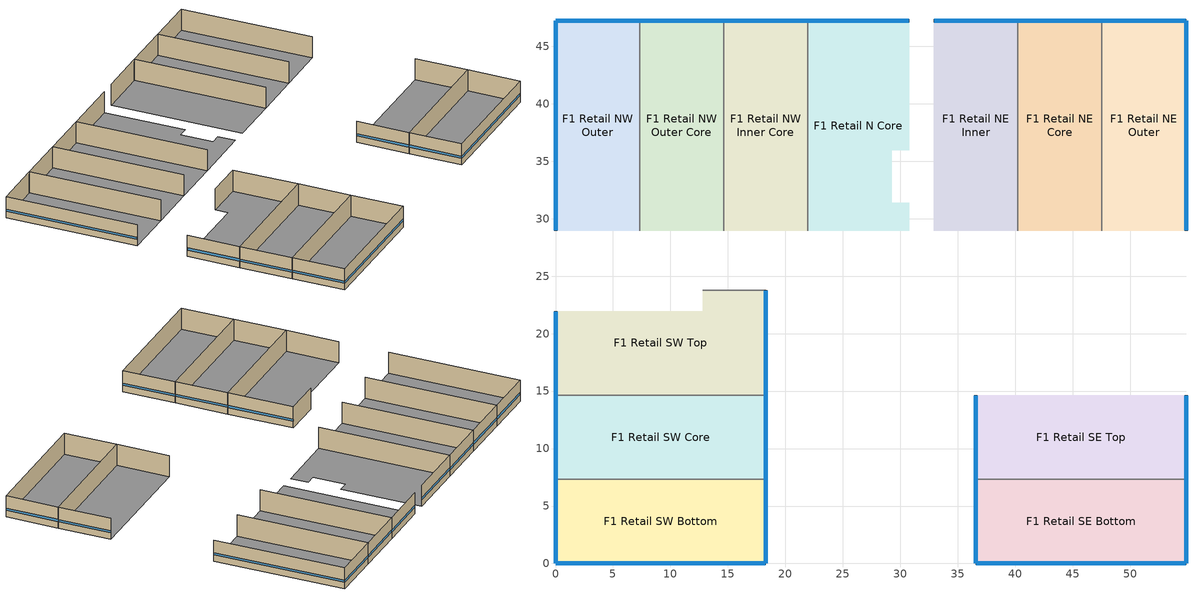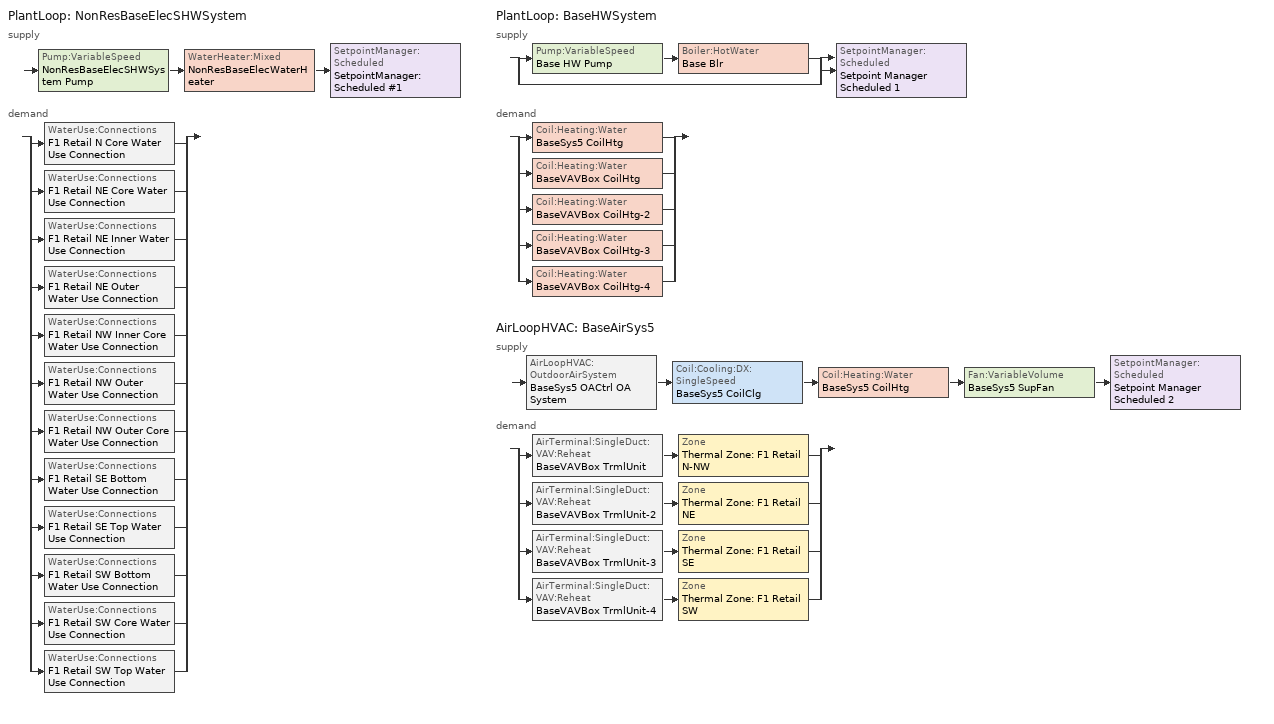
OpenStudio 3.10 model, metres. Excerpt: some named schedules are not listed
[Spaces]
F1 Retail N Core
 floor adiabatic (OtherFloorU071): 30.78,47.24 30.78,35.97 29.26,35.97 29.26,31.39 30.78,31.39 30.78,28.96 21.95,28.96 21.95,47.24 z0
 wall outside (MetalFrameWallU055): 30.78,47.24 21.95,47.24 z0:3.05
 wall to F1 Retail NW Inner Core (MetalFrameWallInterior): 21.95,47.24 21.95,28.96 z0:3.05
 window (Nonres Fixed Window): 30.76,47.24 21.97,47.24 z0.94:1.25
F1 Retail NW Inner Core
 floor adiabatic (OtherFloorU071): 21.95,47.24 21.95,28.96 14.63,28.96 14.63,47.24 z0
 wall outside (MetalFrameWallU055): 21.95,47.24 14.63,47.24 z0:3.05
 wall to F1 Retail NW Outer Core (MetalFrameWallInterior): 14.63,47.24 14.63,28.96 z0:3.05
 window (Nonres Fixed Window): 21.92,47.24 14.66,47.24 z0.94:1.25
F1 Retail NE Core
 floor adiabatic (OtherFloorU071): 47.55,47.24 47.55,28.96 40.23,28.96 40.23,47.24 z0
 wall outside (MetalFrameWallU055): 47.55,47.24 40.23,47.24 z0:3.05
 wall to F1 Retail NE Inner (MetalFrameWallInterior): 40.23,47.24 40.23,28.96 z0:3.05
 wall to F1 Retail NE Outer (MetalFrameWallInterior): 47.55,28.96 47.55,47.24 z0:3.05
 window (Nonres Fixed Window): 47.52,47.24 40.26,47.24 z0.94:1.25
F1 Retail NE Inner
 floor adiabatic (OtherFloorU071): 40.23,47.24 40.23,28.96 32.92,28.96 32.92,47.24 z0
 wall outside (MetalFrameWallU055): 40.23,47.24 32.92,47.24 z0:3.05
 window (Nonres Fixed Window): 40.21,47.24 32.94,47.24 z0.94:1.25
F1 Retail NE Outer
 floor adiabatic (OtherFloorU071): 54.86,47.24 54.86,28.96 47.55,28.96 47.55,47.24 z0
 wall outside (MetalFrameWallU055): 54.86,28.96 54.86,47.24 47.55,47.24 z0:3.05
 window (Nonres Fixed Window): 54.84,47.24 47.57,47.24 / 54.86,28.98 54.86,47.22 z0.94:1.25
F1 Retail NW Outer Core
 floor adiabatic (OtherFloorU071): 14.63,47.24 14.63,28.96 7.32,28.96 7.32,47.24 z0
 wall outside (MetalFrameWallU055): 14.63,47.24 7.32,47.24 z0:3.05
 wall to F1 Retail NW Outer: 7.32,47.24 7.32,28.96 z0:3.05
 window (Nonres Fixed Window): 14.61,47.24 7.34,47.24 z0.94:1.25
F1 Retail NW Outer
 floor adiabatic (OtherFloorU071): 7.32,47.24 7.32,28.96 0,28.96 0,47.24 z0
 wall outside (MetalFrameWallU055): 7.32,47.24 0,47.24 0,28.96 z0:3.05
 window (Nonres Fixed Window): 0,47.22 0,28.98 / 7.29,47.24 0.03,47.24 z0.94:1.25
F1 Retail SE Bottom
 floor adiabatic (OtherFloorU071): 54.86,7.32 54.86,0 36.58,0 36.58,7.32 z0
 wall outside (MetalFrameWallU055): 36.58,7.32 36.58,0 54.86,0 54.86,7.32 z0:3.05
 wall to F1 Retail SE Top (MetalFrameWallInterior): 54.86,7.32 36.58,7.32 z0:3.05
 window (Nonres Fixed Window): 36.6,0 54.84,0 / 36.58,7.29 36.58,0.03 / 54.86,0.03 54.86,7.29 z0.94:1.25
F1 Retail SE Top
 floor adiabatic (OtherFloorU071): 54.86,14.63 54.86,7.32 36.58,7.32 36.58,14.63 z0
 wall outside (MetalFrameWallU055): 54.86,7.32 54.86,14.63 / 36.58,14.63 36.58,7.32 z0:3.05
 window (Nonres Fixed Window): 54.86,7.34 54.86,14.61 / 36.58,14.61 36.58,7.34 z0.94:1.25
F1 Retail SW Bottom
 floor adiabatic (OtherFloorU071): 18.29,7.32 18.29,0 0,0 0,7.32 z0
 wall outside (MetalFrameWallU055): 0,7.32 0,0 18.29,0 18.29,7.32 z0:3.05
 wall to F1 Retail SW Core (MetalFrameWallInterior): 18.29,7.32 0,7.32 z0:3.05
 window (Nonres Fixed Window): 0,7.29 0,0.03 / 18.29,0.03 18.29,7.29 / 0.03,0 18.26,0 z0.94:1.25
F1 Retail SW Core
 floor adiabatic (OtherFloorU071): 18.29,14.63 18.29,7.32 0,7.32 0,14.63 z0
 wall outside (MetalFrameWallU055): 0,14.63 0,7.32 / 18.29,7.32 18.29,14.63 z0:3.05
 wall to F1 Retail SW Top (MetalFrameWallInterior): 18.29,14.63 0,14.63 z0:3.05
 window (Nonres Fixed Window): 0,14.61 0,7.34 / 18.29,7.34 18.29,14.61 z0.94:1.25
F1 Retail SW Top
 floor adiabatic (OtherFloorU071): 18.29,23.77 18.29,14.63 0,14.63 0,21.95 12.8,21.95 12.8,23.77 z0
 wall outside (MetalFrameWallU055): 18.29,14.63 18.29,23.77 / 0,21.95 0,14.63 z0:3.05
 wall adiabatic (MetalFrameWallInterior): 18.29,23.77 12.8,23.77 z0:3.05
 window (Nonres Fixed Window): 18.29,14.66 18.29,23.75 / 0,21.92 0,14.66 z0.94:1.25
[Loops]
PlantLoop 'NonResBaseElecSHWSystem'
 supply: Pump:VariableSpeed 'NonResBaseElecSHWSystem Pump' > WaterHeater:Mixed 'NonResBaseElecWaterHeater' > SetpointManager:Scheduled 'SetpointManager:Scheduled #1'
 demand: split
  | WaterUse:Connections 'F1 Retail N Core Water Use Connection'
  | WaterUse:Connections 'F1 Retail NE Core Water Use Connection'
  | WaterUse:Connections 'F1 Retail NE Inner Water Use Connection'
  | WaterUse:Connections 'F1 Retail NE Outer Water Use Connection'
  | WaterUse:Connections 'F1 Retail NW Inner Core Water Use Connection'
  | WaterUse:Connections 'F1 Retail NW Outer Water Use Connection'
  | WaterUse:Connections 'F1 Retail NW Outer Core Water Use Connection'
  | WaterUse:Connections 'F1 Retail SE Bottom Water Use Connection'
  | WaterUse:Connections 'F1 Retail SE Top Water Use Connection'
  | WaterUse:Connections 'F1 Retail SW Bottom Water Use Connection'
  | WaterUse:Connections 'F1 Retail SW Core Water Use Connection'
  | WaterUse:Connections 'F1 Retail SW Top Water Use Connection'
PlantLoop 'BaseHWSystem'
 supply: split
  | Pump:VariableSpeed 'Base HW Pump' > Boiler:HotWater 'Base Blr'
  | bypass
  join > SetpointManager:Scheduled 'Setpoint Manager Scheduled 1'
 demand: split
  | Coil:Heating:Water 'BaseSys5 CoilHtg'
  | Coil:Heating:Water 'BaseVAVBox CoilHtg'
  | Coil:Heating:Water 'BaseVAVBox CoilHtg-2'
  | Coil:Heating:Water 'BaseVAVBox CoilHtg-3'
  | Coil:Heating:Water 'BaseVAVBox CoilHtg-4'
AirLoopHVAC 'BaseAirSys5'
 supply: AirLoopHVAC:OutdoorAirSystem 'BaseSys5 OACtrl OA System' > Coil:Cooling:DX:SingleSpeed 'BaseSys5 CoilClg' > Coil:Heating:Water 'BaseSys5 CoilHtg' > Fan:VariableVolume 'BaseSys5 SupFan' > SetpointManager:Scheduled 'Setpoint Manager Scheduled 2'
 demand: split
  | AirTerminal:SingleDuct:VAV:Reheat 'BaseVAVBox TrmlUnit' > Zone 'Thermal Zone: F1 Retail N-NW'
  | AirTerminal:SingleDuct:VAV:Reheat 'BaseVAVBox TrmlUnit-2' > Zone 'Thermal Zone: F1 Retail NE'
  | AirTerminal:SingleDuct:VAV:Reheat 'BaseVAVBox TrmlUnit-3' > Zone 'Thermal Zone: F1 Retail SE'
  | AirTerminal:SingleDuct:VAV:Reheat 'BaseVAVBox TrmlUnit-4' > Zone 'Thermal Zone: F1 Retail SW'
[Site]
LOS ANGELES USC: Latitude {deg}=38.69; Longitude {deg}=-121.6; Time Zone {hr}=-8; Elevation {m}=54.5592; Terrain=Suburbs
[SizingPeriod:DesignDay] Barometric Pressure {Pa}=100663; Wind Speed {m/s}=0.6; Rain Indicator=No; Snow Indicator=No; Day of Month=21; Daylight Saving Time Indicator=No; Humidity Condition Type=Wetbulb; Dry-Bulb Temperature Range Modifier Type=DefaultMultipliers
Name | Maximum Dry-Bulb Temperature {C} | Daily Dry-Bulb Temperature Range {deltaC} | Wind Direction {deg} | Sky Clearness | Month | Day Type | Wetbulb or DewPoint at Maximum Dry-Bulb {C} | Solar Model Indicator | ASHRAE Clear Sky Optical Depth for Beam Irradiance | ASHRAE Clear Sky Optical Depth for Diffuse Irradiance
LOS ANGELES USC Ann Htg 99.6% Condns DB | 6.2 | 0 | 20 | 0 | 12 | WinterDesignDay | 6.2 | ASHRAEClearSky
LOS ANGELES USC  June .4% Condns DB=>MCWB | 32.3 | 8.2 | 260 |  | 6 | SummerDesignDay | 20.7 | ASHRAETau | 0.405 | 2.324
LOS ANGELES USC  July .4% Condns DB=>MCWB | 33.8 | 9.2 | 260 |  | 7 | SummerDesignDay | 22.1 | ASHRAETau | 0.402 | 2.401
LOS ANGELES USC  August .4% Condns DB=>MCWB | 33.7 | 9.6 | 260 |  | 8 | SummerDesignDay | 21.2 | ASHRAETau | 0.383 | 2.433
[Site:WaterMainsTemperature]
Calculation Method=Schedule; Temperature Schedule=WaterMainCZ09
[Building]
Building: North Axis {deg}=0
[Material]
Name | Roughness | Thickness {m} | Conductivity {W/m-K} | Density {kg/m3} | Specific Heat {J/kg-K} | Thermal Absorptance | Solar Absorptance | Visible Absorptance
Plywood - 5/8 in. | Smooth | 0.016002 | 0.11544 | 480.554 | 1884.06
Carpet - 3/4 in. | Smooth | 0.01905 | 0.0455183 | 288.332 | 1381.644 | 0.9 | 0.7 | 0.8
Stucco - 7/8 in. | MediumRough | 0.022352 | 0.700948 | 1855.1 | 837.36 | 0.9 | 0.7 | 0.8
Compliance Insulation R0.02 | Smooth | 8.10768e-05 | 0.0230188 | 16.0185 | 1130.436
Gypsum Board - 1/2 in. | Smooth | 0.0127 | 0.158656 | 640.739 | 1130.436 | 0.9 | 0.7 | 0.8
Compliance Insulation R14.60 | Smooth | 0.0591861 | 0.0230188 | 16.0185 | 1130.436
Compliance Insulation R1.41 | Smooth | 0.00571591 | 0.0230188 | 16.0185 | 1130.436
Air - Metal Wall Framing - 16 or 24 in. OC; Air - Metal Wall Framing - 16 or 24 in. OC 1 | Smooth | 0.1397 | 1.22017 | 1.28148 | 1004.832
Gypsum Board - 5/8 in. | MediumRough | 0.016002 | 0.158656 | 640.739 | 1130.436 | 0.9 | 0.7 | 0.8
Compliance Insulation R9.83_std | MediumRough | 0.0398691 | 0.0230188 | 16.0185 | 1130.436 | 0.9 | 0.7 | 0.8
[Construction]
MetalFrameWallU055: Stucco - 7/8 in., Compliance Insulation R14.60, Compliance Insulation R1.41, Compliance Insulation R0.02, Compliance Insulation R0.02, Air - Metal Wall Framing - 16 or 24 in. OC, Gypsum Board - 1/2 in.
MetalFrameWallInterior: Gypsum Board - 5/8 in., Air - Metal Wall Framing - 16 or 24 in. OC 1, Gypsum Board - 5/8 in.
OtherFloorU071: Compliance Insulation R9.83_std, Plywood - 5/8 in., Carpet - 3/4 in.
Nonres Fixed Window: Nonres Fixed Window Material
[WindowMaterial:SimpleGlazingSystem]
Nonres Fixed Window Material: U-Factor {W/m2-K}=1.93061; Solar Heat Gain Coefficient=0.22; Visible Transmittance=0.42
[Space] Building Story=Building Story Nonresidential
Name | Thermal Zone | Design Specification Outdoor Air Object
F1 Retail N Core; F1 Retail NW Inner Core; F1 Retail NW Outer; F1 Retail NW Outer Core | Thermal Zone: F1 Retail N-NW | Thermal Zone: F1 Retail N-NW Design Specification Outdoor Air
F1 Retail NE Core; F1 Retail NE Inner; F1 Retail NE Outer | Thermal Zone: F1 Retail NE | Thermal Zone: F1 Retail NE Design Specification Outdoor Air
F1 Retail SE Bottom; F1 Retail SE Top | Thermal Zone: F1 Retail SE | Thermal Zone: F1 Retail SE Design Specification Outdoor Air
F1 Retail SW Bottom; F1 Retail SW Core; F1 Retail SW Top | Thermal Zone: F1 Retail SW | Thermal Zone: F1 Retail SW Design Specification Outdoor Air
[ThermalZone] Multiplier=1; Use Ideal Air Loads=No
Name | Thermostat
Thermal Zone: F1 Retail N-NW | Thermal Zone: F1 Retail N-NW Thermostat
Thermal Zone: F1 Retail NE | Thermal Zone: F1 Retail NE Thermostat
Thermal Zone: F1 Retail SE | Thermal Zone: F1 Retail SE Thermostat
Thermal Zone: F1 Retail SW | Thermal Zone: F1 Retail SW Thermostat
[Sizing:Zone] Zone Cooling Design Supply Air Temperature Input Method=TemperatureDifference; Zone Cooling Design Supply Air Temperature {C}=14; Zone Cooling Design Supply Air Temperature Difference {deltaC}=11.1111; Zone Heating Design Supply Air Temperature Input Method=TemperatureDifference; Zone Heating Design Supply Air Temperature {C}=40; Zone Heating Design Supply Air Temperature Difference {deltaC}=13.8889; Zone Cooling Design Supply Air Humidity Ratio {kg-H2O/kg-air}=0.0085; Zone Heating Design Supply Air Humidity Ratio {kg-H2O/kg-air}=0.008; Zone Heating Sizing Factor=1; Zone Cooling Sizing Factor=1; Cooling Design Air Flow Method=DesignDay; Cooling Minimum Air Flow per Zone Floor Area {m3/s-m2}=0; Cooling Minimum Air Flow {m3/s}=0; Cooling Minimum Air Flow Fraction=0; Heating Design Air Flow Method=DesignDayWithLimit; Heating Maximum Air Flow per Zone Floor Area {m3/s-m2}=0; Heating Maximum Air Flow {m3/s}=0; Heating Maximum Air Flow Fraction=0.5; Account for Dedicated Outdoor Air System=No; Dedicated Outdoor Air System Control Strategy=NeutralSupplyAir; Dedicated Outdoor Air Low Setpoint Temperature for Design {C}=autosize; Dedicated Outdoor Air High Setpoint Temperature for Design {C}=autosize; Zone Load Sizing Method=Sensible Load Only No Latent Load; Zone Latent Cooling Design Supply Air Humidity Ratio Input Method=HumidityRatioDifference; Zone Cooling Design Supply Air Humidity Ratio Difference {kgWater/kgDryAir}=0.005; Zone Latent Heating Design Supply Air Humidity Ratio Input Method=HumidityRatioDifference; Zone Humidification Design Supply Air Humidity Ratio Difference {kgWater/kgDryAir}=0.005; Sizing Option=Coincident
Thermal Zone: F1 Retail N-NW; Thermal Zone: F1 Retail NE; Thermal Zone: F1 Retail SE; Thermal Zone: F1 Retail SW
[Zone equipment]
Thermal Zone: F1 Retail N-NW: BaseVAVBox TrmlUnit
Thermal Zone: F1 Retail NE: BaseVAVBox TrmlUnit-2
Thermal Zone: F1 Retail SE: BaseVAVBox TrmlUnit-3
Thermal Zone: F1 Retail SW: BaseVAVBox TrmlUnit-4
[BuildingStory]
Building Story Nonresidential
[People:Definition] Number of People Calculation Method=People/Area; People per Space Floor Area {person/m2}=0.182986; Fraction Radiant=0.3; Sensible Heat Fraction=0.555556
F1 Retail N Core People Definition; F1 Retail NE Core People Definition; F1 Retail NE Inner People Definition; F1 Retail NE Outer People Definition; F1 Retail NW Inner Core People Definition; F1 Retail NW Outer People Definition; F1 Retail NW Outer Core People Definition; F1 Retail SE Bottom People Definition; F1 Retail SE Top People Definition; F1 Retail SW Bottom People Definition; F1 Retail SW Core People Definition; F1 Retail SW Top People Definition
[People] Number of People Schedule=RetailOccupancy; Multiplier=1
Name | People Definition | Space or SpaceType | Activity Level Schedule
F1 Retail N Core People | F1 Retail N Core People Definition | F1 Retail N Core | F1 Retail N Core People Activity Level
F1 Retail NE Core People | F1 Retail NE Core People Definition | F1 Retail NE Core | F1 Retail NE Core People Activity Level
F1 Retail NE Inner People | F1 Retail NE Inner People Definition | F1 Retail NE Inner | F1 Retail NE Inner People Activity Level
F1 Retail NE Outer People | F1 Retail NE Outer People Definition | F1 Retail NE Outer | F1 Retail NE Outer People Activity Level
F1 Retail NW Inner Core People | F1 Retail NW Inner Core People Definition | F1 Retail NW Inner Core | F1 Retail NW Inner Core People Activity Level
F1 Retail NW Outer People | F1 Retail NW Outer People Definition | F1 Retail NW Outer | F1 Retail NW Outer People Activity Level
F1 Retail NW Outer Core People | F1 Retail NW Outer Core People Definition | F1 Retail NW Outer Core | F1 Retail NW Outer Core People Activity Level
F1 Retail SE Bottom People | F1 Retail SE Bottom People Definition | F1 Retail SE Bottom | F1 Retail SE Bottom People Activity Level
F1 Retail SE Top People | F1 Retail SE Top People Definition | F1 Retail SE Top | F1 Retail SE Top People Activity Level
F1 Retail SW Bottom People | F1 Retail SW Bottom People Definition | F1 Retail SW Bottom | F1 Retail SW Bottom People Activity Level
F1 Retail SW Core People | F1 Retail SW Core People Definition | F1 Retail SW Core | F1 Retail SW Core People Activity Level
F1 Retail SW Top People | F1 Retail SW Top People Definition | F1 Retail SW Top | F1 Retail SW Top People Activity Level
[SpaceInfiltration:DesignFlowRate] Schedule=RetailInfiltration; Design Flow Rate Calculation Method=Flow/ExteriorWallArea; Flow per Exterior Surface Area {m3/s-m2}=0.00119482; Constant Term Coefficient=0; Temperature Term Coefficient=0; Velocity Term Coefficient=0.224052; Velocity Squared Term Coefficient=0; Density Basis=Outdoor
Name | Space or SpaceType
F1 Retail N Core Space Infiltration Design Flow Rate 1 | F1 Retail N Core
F1 Retail NE Core Space Infiltration Design Flow Rate 1 | F1 Retail NE Core
F1 Retail NE Inner Space Infiltration Design Flow Rate 1 | F1 Retail NE Inner
F1 Retail NE Outer Space Infiltration Design Flow Rate 1 | F1 Retail NE Outer
F1 Retail NW Inner Core Space Infiltration Design Flow Rate 1 | F1 Retail NW Inner Core
F1 Retail NW Outer Space Infiltration Design Flow Rate 1 | F1 Retail NW Outer
F1 Retail NW Outer Core Space Infiltration Design Flow Rate 1 | F1 Retail NW Outer Core
F1 Retail SE Bottom Space Infiltration Design Flow Rate 1 | F1 Retail SE Bottom
F1 Retail SE Top Space Infiltration Design Flow Rate 1 | F1 Retail SE Top
F1 Retail SW Bottom Space Infiltration Design Flow Rate 1 | F1 Retail SW Bottom
F1 Retail SW Core Space Infiltration Design Flow Rate 1 | F1 Retail SW Core
F1 Retail SW Top Space Infiltration Design Flow Rate 1 | F1 Retail SW Top
[Lights:Definition] Design Level Calculation Method=Watts/Area; Watts per Space Floor Area {W/m2}=10.2257; Fraction Radiant=0.97; Return Air Fraction=0
F1 Retail N Core Regulated Lights Definition; F1 Retail NE Core Regulated Lights Definition; F1 Retail NE Inner Regulated Lights Definition; F1 Retail NE Outer Regulated Lights Definition; F1 Retail NW Inner Core Regulated Lights Definition; F1 Retail NW Outer Regulated Lights Definition; F1 Retail NW Outer Core Regulated Lights Definition; F1 Retail SE Bottom Regulated Lights Definition; F1 Retail SE Top Regulated Lights Definition; F1 Retail SW Bottom Regulated Lights Definition; F1 Retail SW Core Regulated Lights Definition; F1 Retail SW Top Regulated Lights Definition
[Lights] Schedule=RetailLights; Fraction Replaceable=1
Name | Lights Definition | Space or SpaceType
F1 Retail N Core Regulated Lights | F1 Retail N Core Regulated Lights Definition | F1 Retail N Core
F1 Retail NE Core Regulated Lights | F1 Retail NE Core Regulated Lights Definition | F1 Retail NE Core
F1 Retail NE Inner Regulated Lights | F1 Retail NE Inner Regulated Lights Definition | F1 Retail NE Inner
F1 Retail NE Outer Regulated Lights | F1 Retail NE Outer Regulated Lights Definition | F1 Retail NE Outer
F1 Retail NW Inner Core Regulated Lights | F1 Retail NW Inner Core Regulated Lights Definition | F1 Retail NW Inner Core
F1 Retail NW Outer Regulated Lights | F1 Retail NW Outer Regulated Lights Definition | F1 Retail NW Outer
F1 Retail NW Outer Core Regulated Lights | F1 Retail NW Outer Core Regulated Lights Definition | F1 Retail NW Outer Core
F1 Retail SE Bottom Regulated Lights | F1 Retail SE Bottom Regulated Lights Definition | F1 Retail SE Bottom
F1 Retail SE Top Regulated Lights | F1 Retail SE Top Regulated Lights Definition | F1 Retail SE Top
F1 Retail SW Bottom Regulated Lights | F1 Retail SW Bottom Regulated Lights Definition | F1 Retail SW Bottom
F1 Retail SW Core Regulated Lights | F1 Retail SW Core Regulated Lights Definition | F1 Retail SW Core
F1 Retail SW Top Regulated Lights | F1 Retail SW Top Regulated Lights Definition | F1 Retail SW Top
[ElectricEquipment:Definition] Design Level Calculation Method=Watts/Area; Watts per Space Floor Area {W/m2}=10.7639; Fraction Latent=0; Fraction Radiant=0.2; Fraction Lost=0
F1 Retail N Core Recepticle Loads Definition; F1 Retail NE Core Recepticle Loads Definition; F1 Retail NE Inner Recepticle Loads Definition; F1 Retail NE Outer Recepticle Loads Definition; F1 Retail NW Inner Core Recepticle Loads Definition; F1 Retail NW Outer Recepticle Loads Definition; F1 Retail NW Outer Core Recepticle Loads Definition; F1 Retail SE Bottom Recepticle Loads Definition; F1 Retail SE Top Recepticle Loads Definition; F1 Retail SW Bottom Recepticle Loads Definition; F1 Retail SW Core Recepticle Loads Definition; F1 Retail SW Top Recepticle Loads Definition
[ElectricEquipment] Schedule=RetailReceptacle
Name | Electric Equipment Definition | Space or SpaceType
F1 Retail N Core Recepticle Loads | F1 Retail N Core Recepticle Loads Definition | F1 Retail N Core
F1 Retail NE Core Recepticle Loads | F1 Retail NE Core Recepticle Loads Definition | F1 Retail NE Core
F1 Retail NE Inner Recepticle Loads | F1 Retail NE Inner Recepticle Loads Definition | F1 Retail NE Inner
F1 Retail NE Outer Recepticle Loads | F1 Retail NE Outer Recepticle Loads Definition | F1 Retail NE Outer
F1 Retail NW Inner Core Recepticle Loads | F1 Retail NW Inner Core Recepticle Loads Definition | F1 Retail NW Inner Core
F1 Retail NW Outer Recepticle Loads | F1 Retail NW Outer Recepticle Loads Definition | F1 Retail NW Outer
F1 Retail NW Outer Core Recepticle Loads | F1 Retail NW Outer Core Recepticle Loads Definition | F1 Retail NW Outer Core
F1 Retail SE Bottom Recepticle Loads | F1 Retail SE Bottom Recepticle Loads Definition | F1 Retail SE Bottom
F1 Retail SE Top Recepticle Loads | F1 Retail SE Top Recepticle Loads Definition | F1 Retail SE Top
F1 Retail SW Bottom Recepticle Loads | F1 Retail SW Bottom Recepticle Loads Definition | F1 Retail SW Bottom
F1 Retail SW Core Recepticle Loads | F1 Retail SW Core Recepticle Loads Definition | F1 Retail SW Core
F1 Retail SW Top Recepticle Loads | F1 Retail SW Top Recepticle Loads Definition | F1 Retail SW Top
[PlantLoop] Glycol Concentration=0; Plant Loop Volume {m3}=Autocalculate; Load Distribution Scheme=Optimal
Name | Fluid Type
NonResBaseElecSHWSystem
BaseHWSystem | Water
[Sizing:Plant] Loop Type=Heating; Sizing Option=NonCoincident; Zone Timesteps in Averaging Window=1; Coincident Sizing Factor Mode=None
Name | Design Loop Exit Temperature {C} | Loop Design Temperature Difference {deltaC}
NonResBaseElecSHWSystem | 57.2222 | 44.4444
BaseHWSystem | 54.4444 | 13.8889
[WaterHeater:Mixed]
NonResBaseElecWaterHeater: Tank Volume {m3}=0.113562; Setpoint Temperature Schedule=NonResBaseElecWaterHeater Setpoint Temp; Deadband Temperature Difference {deltaC}=2; Maximum Temperature Limit {C}=82.22; Heater Control Type=Cycle; Heater Maximum Capacity {W}=8743.98; Heater Fuel Type=Electricity; Heater Thermal Efficiency=1; Off Cycle Parasitic Fuel Consumption Rate {W}=0; Off Cycle Parasitic Fuel Type=NaturalGas; Off Cycle Parasitic Heat Fraction to Tank=0.8; On Cycle Parasitic Fuel Consumption Rate {W}=0; On Cycle Parasitic Fuel Type=NaturalGas; Ambient Temperature Indicator=Schedule; Ambient Temperature Schedule=NonResBaseElecWaterHeater Ambient Temperature; Off Cycle Loss Coefficient to Ambient Temperature {W/K}=0.731426; On Cycle Loss Coefficient to Ambient Temperature {W/K}=6; Use Side Effectiveness=1; Source Side Effectiveness=1; Use Side Design Flow Rate {m3/s}=autosize; Source Side Design Flow Rate {m3/s}=autosize; Indirect Water Heating Recovery Time {hr}=1.5; Source Side Flow Control Mode=IndirectHeatPrimarySetpoint
[WaterHeater:Sizing]
NonResBaseElecWaterHeater: Design Mode=PeakDraw; Time Storage Can Meet Peak Draw {hr}=0.538503; Time for Tank Recovery {hr}=0; Nominal Tank Volume for Autosizing Plant Connections {m3}=1
[Pump:VariableSpeed] Rated Pump Head {Pa}=0; Pump Control Type=Intermittent; Skin Loss Radiative Fraction=0.5; Design Power Sizing Method=PowerPerFlowPerPressure; Design Electric Power per Unit Flow Rate {W/(m3/s)}=348701.1; Design Shaft Power per Unit Flow Rate per Unit Head {W-s/m3-Pa}=1.28205; Design Minimum Flow Rate Fraction=0
Name | Motor Efficiency | Coefficient 1 of the Part Load Performance Curve | Coefficient 2 of the Part Load Performance Curve | Coefficient 3 of the Part Load Performance Curve | Coefficient 4 of the Part Load Performance Curve
NonResBaseElecSHWSystem Pump
Base HW Pump | 1 | 0.0273 | -0.1317 | 0.6642 | 0.4445
[SetpointManager:Scheduled] Control Variable=Temperature
Name | Schedule | Setpoint Node or NodeList
SetpointManager:Scheduled #1 | NonResBaseElecSHWSystem Supply Temp Schedule | NonResBaseElecSHWSystem Supply Mixer Outlet Node
Setpoint Manager Scheduled 1 | BaseHWSystem Supply Temp Schedule | BaseHWSystem Supply Mixer Outlet Node
Setpoint Manager Scheduled 2 | BaseAirSys5 Supply Air Temp Schedule | BaseSys5 SupFan Outlet Node
[WaterUse:Connections] Drain Water Heat Exchanger Type=None; Drain Water Heat Exchanger Destination=Plant
Name | Water Use Equipment Name 1
F1 Retail N Core Water Use Connection | F1 Retail N Core Water Use Equipment
F1 Retail NE Core Water Use Connection | F1 Retail NE Core Water Use Equipment
F1 Retail NE Inner Water Use Connection | F1 Retail NE Inner Water Use Equipment
F1 Retail NE Outer Water Use Connection | F1 Retail NE Outer Water Use Equipment
F1 Retail NW Inner Core Water Use Connection | F1 Retail NW Inner Core Water Use Equipment
F1 Retail NW Outer Water Use Connection | F1 Retail NW Outer Water Use Equipment
F1 Retail NW Outer Core Water Use Connection | F1 Retail NW Outer Core Water Use Equipment
F1 Retail SE Bottom Water Use Connection | F1 Retail SE Bottom Water Use Equipment
F1 Retail SE Top Water Use Connection | F1 Retail SE Top Water Use Equipment
F1 Retail SW Bottom Water Use Connection | F1 Retail SW Bottom Water Use Equipment
F1 Retail SW Core Water Use Connection | F1 Retail SW Core Water Use Equipment
F1 Retail SW Top Water Use Connection | F1 Retail SW Top Water Use Equipment
[WaterUse:Equipment:Definition]
Name | Peak Flow Rate {m3/s} | Target Temperature Schedule
F1 Retail N Core Water Use Definition | 5.3573e-06 | F1 Retail N Core Target SHW Temp
F1 Retail NE Core Water Use Definition | 4.63334e-06 | F1 Retail NE Core Target SHW Temp
F1 Retail NE Inner Water Use Definition | 4.63334e-06 | F1 Retail NE Inner Target SHW Temp
F1 Retail NE Outer Water Use Definition | 4.63334e-06 | F1 Retail NE Outer Target SHW Temp
F1 Retail NW Inner Core Water Use Definition | 4.63334e-06 | F1 Retail NW Inner Core Target SHW Temp
F1 Retail NW Outer Water Use Definition | 4.63334e-06 | F1 Retail NW Outer Target SHW Temp
F1 Retail NW Outer Core Water Use Definition | 4.63334e-06 | F1 Retail NW Outer Core Target SHW Temp
F1 Retail SE Bottom Water Use Definition | 4.63334e-06 | F1 Retail SE Bottom Target SHW Temp
F1 Retail SE Top Water Use Definition | 4.63334e-06 | F1 Retail SE Top Target SHW Temp
F1 Retail SW Bottom Water Use Definition | 4.63334e-06 | F1 Retail SW Bottom Target SHW Temp
F1 Retail SW Core Water Use Definition | 4.63334e-06 | F1 Retail SW Core Target SHW Temp
F1 Retail SW Top Water Use Definition | 4.98084e-06 | F1 Retail SW Top Target SHW Temp
[WaterUse:Equipment] Flow Rate Fraction Schedule=RetailServiceHotWater
Name | Water Use Equipment Definition
F1 Retail N Core Water Use Equipment | F1 Retail N Core Water Use Definition
F1 Retail NE Core Water Use Equipment | F1 Retail NE Core Water Use Definition
F1 Retail NE Inner Water Use Equipment | F1 Retail NE Inner Water Use Definition
F1 Retail NE Outer Water Use Equipment | F1 Retail NE Outer Water Use Definition
F1 Retail NW Inner Core Water Use Equipment | F1 Retail NW Inner Core Water Use Definition
F1 Retail NW Outer Water Use Equipment | F1 Retail NW Outer Water Use Definition
F1 Retail NW Outer Core Water Use Equipment | F1 Retail NW Outer Core Water Use Definition
F1 Retail SE Bottom Water Use Equipment | F1 Retail SE Bottom Water Use Definition
F1 Retail SE Top Water Use Equipment | F1 Retail SE Top Water Use Definition
F1 Retail SW Bottom Water Use Equipment | F1 Retail SW Bottom Water Use Definition
F1 Retail SW Core Water Use Equipment | F1 Retail SW Core Water Use Definition
F1 Retail SW Top Water Use Equipment | F1 Retail SW Top Water Use Definition
[Boiler:HotWater]
Base Blr: Fuel Type=NaturalGas; Nominal Thermal Efficiency=0.9; Efficiency Curve Temperature Evaluation Variable=EnteringBoiler; Normalized Boiler Efficiency Curve=BlrHWCondBlrFIRRatio_fQRatioTewtSI; Water Outlet Upper Temperature Limit {C}=99; Boiler Flow Mode=LeavingSetpointModulated; On Cycle Parasitic Electric Load {W}=0; Off Cycle Parasitic Fuel Load {W}=0; Sizing Factor=1
[AirLoopHVAC]
BaseAirSys5: Availability Schedule=RetailHVACAvail; Design Supply Air Flow Rate {m3/s}=autosize; Design Return Air Flow Fraction of Supply Air Flow=1
[Sizing:System]
BaseAirSys5: Central Heating Maximum System Air Flow Ratio=0.5; Preheat Design Temperature {C}=5.68434e-14; Preheat Design Humidity Ratio {kg-H2O/kg-Air}=0; Precool Design Temperature {C}=5.68434e-14; Precool Design Humidity Ratio {kg-H2O/kg-Air}=0; Central Cooling Design Supply Air Temperature {C}=12.7778; Central Heating Design Supply Air Temperature {C}=15.5556; Sizing Option=Coincident; 100% Outdoor Air in Cooling=No; 100% Outdoor Air in Heating=No; Central Cooling Design Supply Air Humidity Ratio {kg-H2O/kg-Air}=0.0085; Central Heating Design Supply Air Humidity Ratio {kg-H2O/kg-Air}=0.008; Zone Maximum Outdoor Air Fraction=1; Cooling Supply Air Flow Rate Per Floor Area {m3/s-m2}=0.00996765; Cooling Fraction of Autosized Cooling Supply Air Flow Rate=1; Cooling Supply Air Flow Rate Per Unit Cooling Capacity {m3/s-W}=3.94755e-05; Heating Supply Air Flow Rate Per Floor Area {m3/s-m2}=0.00996765; Heating Fraction of Autosized Heating Supply Air Flow Rate=1; Heating Fraction of Autosized Cooling Supply Air Flow Rate=1; Heating Supply Air Flow Rate Per Unit Heating Capacity {m3/s-W}=3.15882e-05; Cooling Design Capacity Method=CoolingDesignCapacity; Cooling Design Capacity {W}=autosize; Cooling Design Capacity Per Floor Area {W/m2}=234.7; Fraction of Autosized Cooling Design Capacity=1; Heating Design Capacity Method=HeatingDesignCapacity; Heating Design Capacity {W}=autosize; Heating Design Capacity Per Floor Area {W/m2}=157; Fraction of Autosized Heating Design Capacity=1; Central Cooling Capacity Control Method=OnOff; Occupant Diversity=autosize
[AvailabilityManager:NightCycle]
Availability Manager Night Cycle 1: Applicability Schedule=Always On Discrete; Control Type=CycleOnAny; Thermostat Tolerance {deltaC}=1.11111; Cycling Run Time Control Type=ThermostatWithMinimumRunTime; Cycling Run Time {s}=900
[Fan:VariableVolume]
BaseSys5 SupFan: Availability Schedule=Always On Discrete; Fan Total Efficiency=1; Pressure Rise {Pa}=0; Maximum Flow Rate {m3/s}=Autosize; Fan Power Minimum Flow Rate Input Method=FixedFlowRate; Fan Power Minimum Flow Fraction=0; Fan Power Minimum Air Flow Rate {m3/s}=0; Motor Efficiency=1; Motor In Airstream Fraction=1; Fan Power Coefficient 1=0.04076; Fan Power Coefficient 2=0.088045; Fan Power Coefficient 3=-0.072926; Fan Power Coefficient 4=0.94374; Fan Power Coefficient 5=0
[Coil:Heating:Water] Availability Schedule=Always On Discrete; Rated Inlet Water Temperature {C}=54.4444; Rated Outlet Water Temperature {C}=40.5556
BaseSys5 CoilHtg; BaseVAVBox CoilHtg; BaseVAVBox CoilHtg-2; BaseVAVBox CoilHtg-3; BaseVAVBox CoilHtg-4
[Controller:WaterCoil] Action=Normal
Name | Water Coil | Controller Convergence Tolerance {deltaC} | Minimum Actuated Flow {m3/s}
Controller Water Coil 1 | BaseSys5 CoilHtg | 0.1 | 0
Controller Water Coil 2 | BaseVAVBox CoilHtg
Controller Water Coil 3 | BaseVAVBox CoilHtg-2
Controller Water Coil 4 | BaseVAVBox CoilHtg-3
Controller Water Coil 5 | BaseVAVBox CoilHtg-4
[Coil:Cooling:DX:SingleSpeed]
BaseSys5 CoilClg: Availability Schedule=Always On Discrete; Rated Total Cooling Capacity {W}=autosize; Rated Sensible Heat Ratio=autosize; Rated COP {W/W}=3; Rated Air Flow Rate {m3/s}=autosize; Rated Evaporator Fan Power Per Volume Flow Rate 2017 {W/(m3/s)}=773.3; Rated Evaporator Fan Power Per Volume Flow Rate 2023 {W/(m3/s)}=934.4; Total Cooling Capacity Function of Temperature Curve=CoilClgDXQRatio_fTwbToadbSI; Total Cooling Capacity Function of Flow Fraction Curve=CoilClgDXSnglQRatio_fCFMRatio; Energy Input Ratio Function of Temperature Curve=CoilClgDXEIRRatio_fTwbToadbSI; Energy Input Ratio Function of Flow Fraction Curve=CoilClgDXSnglEIRRatio_fCFMRatio; Part Load Fraction Correlation Curve=CoilClgDXEIRRatio_fQFrac; Minimum Outdoor Dry-Bulb Temperature for Compressor Operation {C}=-25; Nominal Time for Condensate Removal to Begin {s}=0; Ratio of Initial Moisture Evaporation Rate and Steady State Latent Capacity=0; Maximum Cycling Rate {cycles/hr}=0; Latent Capacity Time Constant {s}=0; Condenser Type=AirCooled; Evaporative Condenser Effectiveness=0.9; Evaporative Condenser Air Flow Rate {m3/s}=autosize; Evaporative Condenser Pump Rated Power Consumption {W}=autosize; Crankcase Heater Capacity {W}=0; Maximum Outdoor Dry-Bulb Temperature for Crankcase Heater Operation {C}=10; Basin Heater Capacity {W/K}=0; Basin Heater Setpoint Temperature {C}=2
[Controller:OutdoorAir]
BaseSys5 OACtrl: Minimum Outdoor Air Flow Rate {m3/s}=0; Maximum Outdoor Air Flow Rate {m3/s}=Autosize; Economizer Control Type=NoEconomizer; Economizer Control Action Type=ModulateFlow; Economizer Maximum Limit Enthalpy {J/kg}=64000; Lockout Type=NoLockout; Minimum Limit Type=FixedMinimum; Minimum Outdoor Air Schedule=BaseSys5 OACtrl Schedule; Controller Mechanical Ventilation=BaseSys5 OACtrl Mech Vent Controller; High Humidity Control=No; High Humidity Outdoor Air Flow Ratio=1; Control High Indoor Humidity Based on Outdoor Humidity Ratio=Yes; Heat Recovery Bypass Control Type=BypassWhenWithinEconomizerLimits; Economizer Operation Staging=InterlockedWithMechanicalCooling
[Controller:MechanicalVentilation]
BaseSys5 OACtrl Mech Vent Controller: Availability Schedule=Always On Discrete
[AirLoopHVAC:OutdoorAirSystem]
BaseSys5 OACtrl OA System: Controller=BaseSys5 OACtrl
[ThermostatSetpoint:DualSetpoint] Heating Setpoint Temperature Schedule=RetailHtgSetpt; Cooling Setpoint Temperature Schedule=RetailClgSetpt
Thermal Zone: F1 Retail N-NW Thermostat; Thermal Zone: F1 Retail NE Thermostat; Thermal Zone: F1 Retail SE Thermostat; Thermal Zone: F1 Retail SW Thermostat
[DesignSpecification:OutdoorAir] Outdoor Air Method=Maximum; Outdoor Air Flow per Person {m3/s-person}=0; Outdoor Air Flow per Floor Area {m3/s-m2}=0.0012954
Thermal Zone: F1 Retail N-NW Design Specification Outdoor Air; Thermal Zone: F1 Retail NE Design Specification Outdoor Air; Thermal Zone: F1 Retail SE Design Specification Outdoor Air; Thermal Zone: F1 Retail SW Design Specification Outdoor Air
[AirTerminal:SingleDuct:VAV:Reheat] Availability Schedule=Always On Discrete; Maximum Air Flow Rate {m3/s}=AutoSize; Zone Minimum Air Flow Input Method=FixedFlowRate; Constant Minimum Air Flow Fraction=0.3; Maximum Hot Water or Steam Flow Rate {m3/s}=AutoSize; Minimum Hot Water or Steam Flow Rate {m3/s}=0; Convergence Tolerance=0.001; Damper Heating Action=Reverse; Maximum Flow Fraction During Reheat=0.5; Maximum Reheat Air Temperature {C}=35; Control For Outdoor Air=No
Name | Fixed Minimum Air Flow Rate {m3/s} | Reheat Coil
BaseVAVBox TrmlUnit | 0.720272 | BaseVAVBox CoilHtg
BaseVAVBox TrmlUnit-2 | 0.519897 | BaseVAVBox CoilHtg-2
BaseVAVBox TrmlUnit-3 | 0.346598 | BaseVAVBox CoilHtg-3
BaseVAVBox TrmlUnit-4 | 0.532895 | BaseVAVBox CoilHtg-4
[Curve:Biquadratic]
Name | Coefficient1 Constant | Coefficient2 x | Coefficient3 x**2 | Coefficient4 y | Coefficient5 y**2 | Coefficient6 x*y | Minimum Value of x | Maximum Value of x | Minimum Value of y | Maximum Value of y | Minimum Curve Output | Maximum Curve Output
CoilClgDXQRatio_fTwbToadbSI | 0.86779 | 0.014245 | 0.000554 | -0.007569 | 3.2e-05 | -0.000191 | 13.89 | 25 | 23.89 | 46.11
CoilClgDXEIRRatio_fTwbToadbSI | 0.116709 | 0.028458 | -0.000411 | 0.021422 | 0.000162 | -0.00068 | 13.89 | 25 | 23.89 | 46.11
BlrHWCondBlrFIRRatio_fQRatioTewtSI | 1.19381 | -0.110825 | 0.039514 | -0.006371 | 3.8e-05 | 0.00083 | 0.1 | 1 | 15.56 | 71.1 | 0.93 | 1.05
[Curve:Cubic]
CoilClgDXEIRRatio_fQFrac: Coefficient1 Constant=0; Coefficient2 x=5.1091; Coefficient3 x**2=-8.5515; Coefficient4 x**3=4.4744; Minimum Value of x=0.7; Maximum Value of x=1; Minimum Curve Output=0.92; Maximum Curve Output=1
[Curve:Quadratic] Minimum Value of x=0; Maximum Value of x=100
Name | Coefficient1 Constant | Coefficient2 x | Coefficient3 x**2 | Minimum Curve Output
CoilClgDXSnglQRatio_fCFMRatio | 0.8 | 0.2 | 0 | 0.8
CoilClgDXSnglEIRRatio_fCFMRatio | 1.156 | -0.1816 | 0.0256
[Schedule:Day]
WaterMainCZ09Jan: 1, 0, 14.2778, 2, 0, 14.2778, 3, 0, 14.2778, 4, 0, 14.2778, 5, 0, 14.2778, 6, 0, 14.2778, 7, 0, 14.2778, 8, 0, 14.2778, 9, 0, 14.2778, 10, 0, 14.2778, 11, 0, 14.2778, 12, 0, 14.2778, 13, 0, 14.2778, 14, 0, 14.2778, 15, 0, 14.2778, 16, 0, 14.2778, 17, 0, 14.2778, 18, 0, 14.2778, 19, 0, 14.2778, 20, 0, 14.2778, 21, 0, 14.2778, 22, 0, 14.2778, 23, 0, 14.2778, 24, 0, 14.2778
WaterMainCZ09Feb: 1, 0, 14.2222, 2, 0, 14.2222, 3, 0, 14.2222, 4, 0, 14.2222, 5, 0, 14.2222, 6, 0, 14.2222, 7, 0, 14.2222, 8, 0, 14.2222, 9, 0, 14.2222, 10, 0, 14.2222, 11, 0, 14.2222, 12, 0, 14.2222, 13, 0, 14.2222, 14, 0, 14.2222, 15, 0, 14.2222, 16, 0, 14.2222, 17, 0, 14.2222, 18, 0, 14.2222, 19, 0, 14.2222, 20, 0, 14.2222, 21, 0, 14.2222, 22, 0, 14.2222, 23, 0, 14.2222, 24, 0, 14.2222
WaterMainCZ09Mar: 1, 0, 14.4444, 2, 0, 14.4444, 3, 0, 14.4444, 4, 0, 14.4444, 5, 0, 14.4444, 6, 0, 14.4444, 7, 0, 14.4444, 8, 0, 14.4444, 9, 0, 14.4444, 10, 0, 14.4444, 11, 0, 14.4444, 12, 0, 14.4444, 13, 0, 14.4444, 14, 0, 14.4444, 15, 0, 14.4444, 16, 0, 14.4444, 17, 0, 14.4444, 18, 0, 14.4444, 19, 0, 14.4444, 20, 0, 14.4444, 21, 0, 14.4444, 22, 0, 14.4444, 23, 0, 14.4444, 24, 0, 14.4444
WaterMainCZ09Apr: 1, 0, 14.8333, 2, 0, 14.8333, 3, 0, 14.8333, 4, 0, 14.8333, 5, 0, 14.8333, 6, 0, 14.8333, 7, 0, 14.8333, 8, 0, 14.8333, 9, 0, 14.8333, 10, 0, 14.8333, 11, 0, 14.8333, 12, 0, 14.8333, 13, 0, 14.8333, 14, 0, 14.8333, 15, 0, 14.8333, 16, 0, 14.8333, 17, 0, 14.8333, 18, 0, 14.8333, 19, 0, 14.8333, 20, 0, 14.8333, 21, 0, 14.8333, 22, 0, 14.8333, 23, 0, 14.8333, 24, 0, 14.8333
WaterMainCZ09May: 1, 0, 14.9444, 2, 0, 14.9444, 3, 0, 14.9444, 4, 0, 14.9444, 5, 0, 14.9444, 6, 0, 14.9444, 7, 0, 14.9444, 8, 0, 14.9444, 9, 0, 14.9444, 10, 0, 14.9444, 11, 0, 14.9444, 12, 0, 14.9444, 13, 0, 14.9444, 14, 0, 14.9444, 15, 0, 14.9444, 16, 0, 14.9444, 17, 0, 14.9444, 18, 0, 14.9444, 19, 0, 14.9444, 20, 0, 14.9444, 21, 0, 14.9444, 22, 0, 14.9444, 23, 0, 14.9444, 24, 0, 14.9444
WaterMainCZ09Jun: 1, 0, 16.2222, 2, 0, 16.2222, 3, 0, 16.2222, 4, 0, 16.2222, 5, 0, 16.2222, 6, 0, 16.2222, 7, 0, 16.2222, 8, 0, 16.2222, 9, 0, 16.2222, 10, 0, 16.2222, 11, 0, 16.2222, 12, 0, 16.2222, 13, 0, 16.2222, 14, 0, 16.2222, 15, 0, 16.2222, 16, 0, 16.2222, 17, 0, 16.2222, 18, 0, 16.2222, 19, 0, 16.2222, 20, 0, 16.2222, 21, 0, 16.2222, 22, 0, 16.2222, 23, 0, 16.2222, 24, 0, 16.2222
WaterMainCZ09Jul: 1, 0, 16.8889, 2, 0, 16.8889, 3, 0, 16.8889, 4, 0, 16.8889, 5, 0, 16.8889, 6, 0, 16.8889, 7, 0, 16.8889, 8, 0, 16.8889, 9, 0, 16.8889, 10, 0, 16.8889, 11, 0, 16.8889, 12, 0, 16.8889, 13, 0, 16.8889, 14, 0, 16.8889, 15, 0, 16.8889, 16, 0, 16.8889, 17, 0, 16.8889, 18, 0, 16.8889, 19, 0, 16.8889, 20, 0, 16.8889, 21, 0, 16.8889, 22, 0, 16.8889, 23, 0, 16.8889, 24, 0, 16.8889
WaterMainCZ09Aug: 1, 0, 17.7222, 2, 0, 17.7222, 3, 0, 17.7222, 4, 0, 17.7222, 5, 0, 17.7222, 6, 0, 17.7222, 7, 0, 17.7222, 8, 0, 17.7222, 9, 0, 17.7222, 10, 0, 17.7222, 11, 0, 17.7222, 12, 0, 17.7222, 13, 0, 17.7222, 14, 0, 17.7222, 15, 0, 17.7222, 16, 0, 17.7222, 17, 0, 17.7222, 18, 0, 17.7222, 19, 0, 17.7222, 20, 0, 17.7222, 21, 0, 17.7222, 22, 0, 17.7222, 23, 0, 17.7222, 24, 0, 17.7222
F1 Retail N Core People Activity Level Default Day; F1 Retail NE Core People Activity Level Default Day; F1 Retail NE Inner People Activity Level Default Day; F1 Retail NE Outer People Activity Level Default Day; F1 Retail NW Inner Core People Activity Level Default Day; F1 Retail NW Outer People Activity Level Default Day; F1 Retail NW Outer Core People Activity Level Default Day; F1 Retail SE Bottom People Activity Level Default Day; F1 Retail SE Top People Activity Level Default Day; F1 Retail SW Bottom People Activity Level Default Day; F1 Retail SW Core People Activity Level Default Day; F1 Retail SW Top People Activity Level Default Day: 24, 0, 131.882
NonResBaseElecWaterHeater Ambient Temperature Day Schedule: 24, 0, 20
NonResBaseElecWaterHeater Setpoint Temp Day Schedule; NonResBaseElecSHWSystem Supply Temp Schedule Day Schedule; F1 Retail N Core Target SHW Temp Default Day; F1 Retail NE Core Target SHW Temp Default Day; F1 Retail NE Inner Target SHW Temp Default Day; F1 Retail NE Outer Target SHW Temp Default Day; F1 Retail NW Inner Core Target SHW Temp Default Day; F1 Retail NW Outer Target SHW Temp Default Day; F1 Retail NW Outer Core Target SHW Temp Default Day; F1 Retail SE Bottom Target SHW Temp Default Day; F1 Retail SE Top Target SHW Temp Default Day; F1 Retail SW Bottom Target SHW Temp Default Day; F1 Retail SW Core Target SHW Temp Default Day; F1 Retail SW Top Target SHW Temp Default Day: 24, 0, 57.2222
BaseHWSystem Supply Temp Schedule Day Schedule: 24, 0, 54.4444
BaseAirSys5 Supply Air Temp Schedule Day Schedule: 24, 0, 12.7778
[Schedule:Week]
RetailServiceHotWaterWk: RetailServiceHotWaterSun, RetailServiceHotWaterWD, RetailServiceHotWaterWD, RetailServiceHotWaterWD, RetailServiceHotWaterWD, RetailServiceHotWaterWD, RetailServiceHotWaterSat, RetailServiceHotWaterSun, OnDay, OffDay, RetailServiceHotWaterSun, RetailServiceHotWaterSun
WaterMainCZ09JanWk: WaterMainCZ09Jan, WaterMainCZ09Jan, WaterMainCZ09Jan, WaterMainCZ09Jan, WaterMainCZ09Jan, WaterMainCZ09Jan, WaterMainCZ09Jan, WaterMainCZ09Jan, WaterMainCZ09Jan, WaterMainCZ09Jan, WaterMainCZ09Jan, WaterMainCZ09Jan
WaterMainCZ09FebWk: WaterMainCZ09Feb, WaterMainCZ09Feb, WaterMainCZ09Feb, WaterMainCZ09Feb, WaterMainCZ09Feb, WaterMainCZ09Feb, WaterMainCZ09Feb, WaterMainCZ09Feb, WaterMainCZ09Feb, WaterMainCZ09Feb, WaterMainCZ09Feb, WaterMainCZ09Feb
WaterMainCZ09MarWk: WaterMainCZ09Mar, WaterMainCZ09Mar, WaterMainCZ09Mar, WaterMainCZ09Mar, WaterMainCZ09Mar, WaterMainCZ09Mar, WaterMainCZ09Mar, WaterMainCZ09Mar, WaterMainCZ09Mar, WaterMainCZ09Mar, WaterMainCZ09Mar, WaterMainCZ09Mar
WaterMainCZ09AprWk: WaterMainCZ09Apr, WaterMainCZ09Apr, WaterMainCZ09Apr, WaterMainCZ09Apr, WaterMainCZ09Apr, WaterMainCZ09Apr, WaterMainCZ09Apr, WaterMainCZ09Apr, WaterMainCZ09Apr, WaterMainCZ09Apr, WaterMainCZ09Apr, WaterMainCZ09Apr
WaterMainCZ09MayWk: WaterMainCZ09May, WaterMainCZ09May, WaterMainCZ09May, WaterMainCZ09May, WaterMainCZ09May, WaterMainCZ09May, WaterMainCZ09May, WaterMainCZ09May, WaterMainCZ09May, WaterMainCZ09May, WaterMainCZ09May, WaterMainCZ09May
WaterMainCZ09JunWk: WaterMainCZ09Jun, WaterMainCZ09Jun, WaterMainCZ09Jun, WaterMainCZ09Jun, WaterMainCZ09Jun, WaterMainCZ09Jun, WaterMainCZ09Jun, WaterMainCZ09Jun, WaterMainCZ09Jun, WaterMainCZ09Jun, WaterMainCZ09Jun, WaterMainCZ09Jun
WaterMainCZ09JulWk: WaterMainCZ09Jul, WaterMainCZ09Jul, WaterMainCZ09Jul, WaterMainCZ09Jul, WaterMainCZ09Jul, WaterMainCZ09Jul, WaterMainCZ09Jul, WaterMainCZ09Jul, WaterMainCZ09Jul, WaterMainCZ09Jul, WaterMainCZ09Jul, WaterMainCZ09Jul
WaterMainCZ09AugWk: WaterMainCZ09Aug, WaterMainCZ09Aug, WaterMainCZ09Aug, WaterMainCZ09Aug, WaterMainCZ09Aug, WaterMainCZ09Aug, WaterMainCZ09Aug, WaterMainCZ09Aug, WaterMainCZ09Aug, WaterMainCZ09Aug, WaterMainCZ09Aug, WaterMainCZ09Aug
WaterMainCZ09SepWk: WaterMainCZ09Sep, WaterMainCZ09Sep, WaterMainCZ09Sep, WaterMainCZ09Sep, WaterMainCZ09Sep, WaterMainCZ09Sep, WaterMainCZ09Sep, WaterMainCZ09Sep, WaterMainCZ09Sep, WaterMainCZ09Sep, WaterMainCZ09Sep, WaterMainCZ09Sep
WaterMainCZ09OctWk: WaterMainCZ09Oct, WaterMainCZ09Oct, WaterMainCZ09Oct, WaterMainCZ09Oct, WaterMainCZ09Oct, WaterMainCZ09Oct, WaterMainCZ09Oct, WaterMainCZ09Oct, WaterMainCZ09Oct, WaterMainCZ09Oct, WaterMainCZ09Oct, WaterMainCZ09Oct
WaterMainCZ09NovWk: WaterMainCZ09Nov, WaterMainCZ09Nov, WaterMainCZ09Nov, WaterMainCZ09Nov, WaterMainCZ09Nov, WaterMainCZ09Nov, WaterMainCZ09Nov, WaterMainCZ09Nov, WaterMainCZ09Nov, WaterMainCZ09Nov, WaterMainCZ09Nov, WaterMainCZ09Nov
WaterMainCZ09DecWk: WaterMainCZ09Dec, WaterMainCZ09Dec, WaterMainCZ09Dec, WaterMainCZ09Dec, WaterMainCZ09Dec, WaterMainCZ09Dec, WaterMainCZ09Dec, WaterMainCZ09Dec, WaterMainCZ09Dec, WaterMainCZ09Dec, WaterMainCZ09Dec, WaterMainCZ09Dec
RetailOccupancyWk: RetailOccupancySun, RetailOccupancyWD, RetailOccupancyWD, RetailOccupancyWD, RetailOccupancyWD, RetailOccupancyWD, RetailOccupancySat, RetailOccupancySun, OnDay, OffDay, RetailOccupancySun, RetailOccupancySun
RetailReceptacleWk: RetailReceptacleSun, RetailReceptacleWD, RetailReceptacleWD, RetailReceptacleWD, RetailReceptacleWD, RetailReceptacleWD, RetailReceptacleSat, RetailReceptacleSun, OnDay, OffDay, RetailReceptacleSun, RetailReceptacleSun
RetailInfiltrationWk: RetailInfiltrationSun, RetailInfiltrationWD, RetailInfiltrationWD, RetailInfiltrationWD, RetailInfiltrationWD, RetailInfiltrationWD, RetailInfiltrationSat, RetailInfiltrationSun, RetailInfiltrationWD, RetailInfiltrationWD, RetailInfiltrationSun, RetailInfiltrationSun
RetailLightsWk: RetailLightsSun, RetailLightsWD, RetailLightsWD, RetailLightsWD, RetailLightsWD, RetailLightsWD, RetailLightsSat, RetailLightsSun, OnDay, OffDay, RetailLightsSun, RetailLightsSun
RetailHtgSetptWk: RetailHtgSetptSun, RetailHtgSetptWD, RetailHtgSetptWD, RetailHtgSetptWD, RetailHtgSetptWD, RetailHtgSetptWD, RetailHtgSetptSat, RetailHtgSetptSun, RetailHtgSetptWD, RetailHtgSetptWD, RetailHtgSetptSun, RetailHtgSetptSun
RetailClgSetptWk: RetailClgSetptSun, RetailClgSetptWD, RetailClgSetptWD, RetailClgSetptWD, RetailClgSetptWD, RetailClgSetptWD, RetailClgSetptSat, RetailClgSetptSun, RetailClgSetptWD, RetailClgSetptWD, RetailClgSetptSun, RetailClgSetptSun
RetailHVACAvailWk: RetailHVACAvailSun, RetailHVACAvailWD, RetailHVACAvailWD, RetailHVACAvailWD, RetailHVACAvailWD, RetailHVACAvailWD, RetailHVACAvailSat, RetailHVACAvailSun, AllOnHVACAvailDay, AllOnHVACAvailDay, RetailHVACAvailSun, RetailHVACAvailSun
BaseSys5 OACtrl Schedule Week 1: BaseSys5 OACtrl Schedule Week 1 Sunday, BaseSys5 OACtrl Schedule Week 1 Monday, BaseSys5 OACtrl Schedule Week 1 Tuesday, BaseSys5 OACtrl Schedule Week 1 Wednesday, BaseSys5 OACtrl Schedule Week 1 Thursday, BaseSys5 OACtrl Schedule Week 1 Friday, BaseSys5 OACtrl Schedule Week 1 Saturday, BaseSys5 OACtrl Schedule Week 1 Holiday, BaseSys5 OACtrl Schedule Week 1 Summer, BaseSys5 OACtrl Schedule Week 1 Winter, BaseSys5 OACtrl Schedule Week 1 Custom 1, BaseSys5 OACtrl Schedule Week 1 Custom 2
[Schedule:Year]
WaterMainCZ09: 1, 31, WaterMainCZ09JanWk, 2, 28, WaterMainCZ09FebWk, 3, 31, WaterMainCZ09MarWk, 4, 30, WaterMainCZ09AprWk, 5, 31, WaterMainCZ09MayWk, 6, 30, WaterMainCZ09JunWk, 7, 31, WaterMainCZ09JulWk, 8, 31, WaterMainCZ09AugWk, 9, 30, WaterMainCZ09SepWk, 10, 31, WaterMainCZ09OctWk, 11, 30, WaterMainCZ09NovWk, 12, 31, WaterMainCZ09DecWk
RetailOccupancy: 12, 31, RetailOccupancyWk
RetailReceptacle: 12, 31, RetailReceptacleWk
RetailInfiltration: 12, 31, RetailInfiltrationWk
RetailServiceHotWater: 12, 31, RetailServiceHotWaterWk
RetailLights: 12, 31, RetailLightsWk
RetailHtgSetpt: 12, 31, RetailHtgSetptWk
RetailClgSetpt: 12, 31, RetailClgSetptWk
RetailHVACAvail: 12, 31, RetailHVACAvailWk
BaseSys5 OACtrl Schedule: 12, 31, BaseSys5 OACtrl Schedule Week 1
[Schedule:Ruleset]
Name | Default Day Schedule
F1 Retail N Core People Activity Level | F1 Retail N Core People Activity Level Default Day
NonResBaseElecWaterHeater Ambient Temperature | NonResBaseElecWaterHeater Ambient Temperature Day Schedule
NonResBaseElecWaterHeater Setpoint Temp | NonResBaseElecWaterHeater Setpoint Temp Day Schedule
NonResBaseElecSHWSystem Supply Temp Schedule | NonResBaseElecSHWSystem Supply Temp Schedule Day Schedule
F1 Retail N Core Target SHW Temp | F1 Retail N Core Target SHW Temp Default Day
F1 Retail NE Core People Activity Level | F1 Retail NE Core People Activity Level Default Day
F1 Retail NE Core Target SHW Temp | F1 Retail NE Core Target SHW Temp Default Day
F1 Retail NE Inner People Activity Level | F1 Retail NE Inner People Activity Level Default Day
F1 Retail NE Inner Target SHW Temp | F1 Retail NE Inner Target SHW Temp Default Day
F1 Retail NE Outer People Activity Level | F1 Retail NE Outer People Activity Level Default Day
F1 Retail NE Outer Target SHW Temp | F1 Retail NE Outer Target SHW Temp Default Day
F1 Retail NW Inner Core People Activity Level | F1 Retail NW Inner Core People Activity Level Default Day
F1 Retail NW Inner Core Target SHW Temp | F1 Retail NW Inner Core Target SHW Temp Default Day
F1 Retail NW Outer People Activity Level | F1 Retail NW Outer People Activity Level Default Day
F1 Retail NW Outer Target SHW Temp | F1 Retail NW Outer Target SHW Temp Default Day
F1 Retail NW Outer Core People Activity Level | F1 Retail NW Outer Core People Activity Level Default Day
F1 Retail NW Outer Core Target SHW Temp | F1 Retail NW Outer Core Target SHW Temp Default Day
F1 Retail SE Bottom People Activity Level | F1 Retail SE Bottom People Activity Level Default Day
F1 Retail SE Bottom Target SHW Temp | F1 Retail SE Bottom Target SHW Temp Default Day
F1 Retail SE Top People Activity Level | F1 Retail SE Top People Activity Level Default Day
F1 Retail SE Top Target SHW Temp | F1 Retail SE Top Target SHW Temp Default Day
F1 Retail SW Bottom People Activity Level | F1 Retail SW Bottom People Activity Level Default Day
F1 Retail SW Bottom Target SHW Temp | F1 Retail SW Bottom Target SHW Temp Default Day
F1 Retail SW Core People Activity Level | F1 Retail SW Core People Activity Level Default Day
F1 Retail SW Core Target SHW Temp | F1 Retail SW Core Target SHW Temp Default Day
F1 Retail SW Top People Activity Level | F1 Retail SW Top People Activity Level Default Day
F1 Retail SW Top Target SHW Temp | F1 Retail SW Top Target SHW Temp Default Day
BaseHWSystem Supply Temp Schedule | BaseHWSystem Supply Temp Schedule Day Schedule
BaseAirSys5 Supply Air Temp Schedule | BaseAirSys5 Supply Air Temp Schedule Day Schedule
[Schedule:Constant]
Always On Discrete: Value=1
